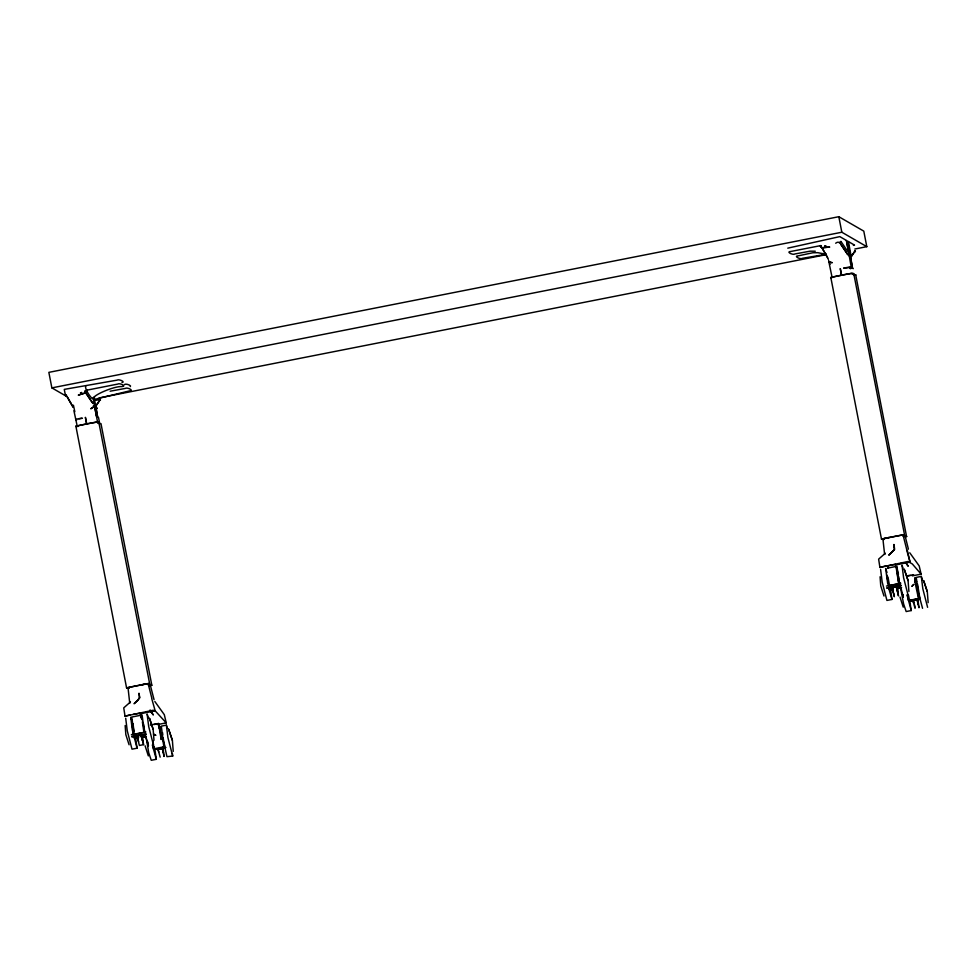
<?xml version="1.0" encoding="UTF-8"?>
<svg xmlns="http://www.w3.org/2000/svg" width="977" height="977" viewBox="0 0 977 977"><rect width="100%" height="100%" fill="white"/><g stroke="black" fill="none" stroke-linecap="round" stroke-linejoin="round"><path stroke-width="1.47" d="M139.601 697.273L137.83 700.375L134.081 703.745L139.589 698.237L139.003 693.218L139.626 697.273M159.947 726.497L161.205 739.552L158.482 723.53L151.191 724.775M159.544 726.485L159.459 728.659L158.482 723.53L154.061 724.531M914.667 582.036L915.254 577.59L916.634 581.694M100.155 400.228L100.326 399.422M855.241 250.686L854.985 251.529M787.767 248.158L839.805 236.617L846.546 240.513L851.285 267.405L843.627 268.101L850.173 266.916M100.204 399.324L100.423 400.35L99.654 400.191M93.352 398.042C94.879 394.293 114.639 386.037 121.881 386.574C127.23 386.489 119.756 382.532 117.619 384.108L86.733 390.202L86.782 390.898L87.173 390.128M85.414 392.107L84.657 391.179L85.622 390.556L85.646 392.278M95.844 409.302L96.906 408.581L96.564 407.433L96.845 408.594M129.147 688.187L126.57 687.845L75.888 426.18A22.349 1.05 -11 0 1 97.651 421.893L98.848 422.418L149.701 684.047L147.991 684.584L151.838 685.28L100.985 423.664L98.286 423.322M902.907 535.848L904.617 535.298L853.764 273.682L852.579 273.145A22.349 1.05 -11 0 0 830.816 277.431L881.486 539.109L884.063 539.451M160.167 757.163L157.895 748.907L155.673 749.249M915.083 608.427L912.811 600.171L919.87 598.242L917.525 583.99M839.573 242.43L840.538 241.807C840.232 246.351 839.866 239.817 835.665 243.212M96.674 398.872L129.404 390.922C134.753 390.837 127.279 386.88 125.141 388.455L110.096 391.215M142.495 737.598L146.086 736.853L148.687 752.62L151.252 760.289L156.308 759.3L154.745 748.663M916.536 584.185L918.881 598.437L909.514 600.281L908.439 595.14M73.922 410.767L77.171 425.972A20.199 0.953 -11 0 1 96.552 422.149L97.639 422.638L94.403 405.04M912.762 574.977L913.556 574.696L907.144 575.783M853.764 273.682L852.408 274.048M920.224 574.403L921.116 574.146L919.198 565.927L909.746 552.774M165.296 723.151L166.224 722.882L164.307 714.663L154.842 701.51M76.682 420.037C71.687 419.121 89.762 417.228 78.832 418.828M828.777 262.044L832.257 262.691L828.96 261.995L828.655 260.81L832.05 277.236A20.199 0.953 -11 0 1 847.23 274.158M855.73 274.964L906.583 536.593M126.57 687.845L148.504 683.509L149.701 684.047M155.135 710.829L153.157 710.23L125.032 716.178L123.737 707.873L130.442 701.962L129.721 703.147L128.011 687.588A20.199 0.953 -11 0 1 147.393 683.766M148.309 684.315L151.753 697.969M150.421 685.536L154.048 699.654M151.838 685.28L149.444 685.817M881.486 539.109L903.432 534.761L904.617 535.298M912.286 575.88L921.116 574.146L912.335 563.973L908.048 561.494L879.923 567.442L878.628 559.137L885.333 553.226L884.612 554.411L882.903 538.852A20.199 0.953 -11 0 1 902.296 535.03M903.2 535.579L906.644 549.233M905.313 536.8L908.415 549.172M137.745 737.073L134.362 738.099L135.327 738.649L138.734 737.757M141.921 736.853L145.707 735.864M918.881 598.437L909.489 601.026L908.525 600.476L907.45 595.335M141.323 735.168L136.927 735.852L139.406 745.463L143.558 744.645L141.079 735.034L142.789 741.03C139.357 736.084 148.516 734.997 140.603 736.499M917.806 599.817L918.343 604.201L916.976 599.353L910.479 600.831L914.594 600.379M130.295 386.623C131.98 385.768 126.057 383.179 124.445 384.523M161.742 748.712L165.333 747.967L153.609 749.212L152.803 745.353M130.21 714.834L125.032 716.178L125.935 715.994M140.908 736.634L143.839 735.876M899.158 583.672L900.794 583.245L886.444 586.066M911.358 601.014L915.742 599.866M145.988 736.89L145.353 737.037M909.208 600L909.843 599.854M141.689 736.463L144.156 735.828M911.04 601.063L915.974 599.805M846.375 240.562L849.331 256.292M852.335 273.963L851.407 273.413A20.199 0.953 -11 0 0 848.317 273.963M121.978 382.459C126.033 382.08 118.583 378.661 116.922 380.175L64.274 389.383L65.068 393.597M853.226 268.675L852.481 268.113L847.731 241.209L854.509 245.105L853.397 245.386M133.202 714.37L140.48 713.137M881.669 539.06L889.021 537.472M890.597 588.74L889.876 588.899L893.222 588.789L889.278 589.351L892.489 589.827L891.793 589.937M914.765 581.059L915.254 577.59M144.242 732.408L135.583 734.142M880.863 567.258L879.923 567.442L886.395 565.756L888.423 566.355M854.838 249.025L866.807 246.668L863.79 231.134L838.816 216.711L48.85 372.359L51.866 387.881L66.326 396.235M51.866 387.881L841.832 232.233L866.807 246.668M100.778 397.59L826.408 254.618M894.309 547.01L893.894 544.482L894.48 549.501L888.972 555.009L894.48 549.501L894.358 546.998M140.273 713.76L155.172 710.841L166.224 722.882L157.395 724.616M895.164 565.024L910.063 562.105L906.607 549.733M887.434 568.15L896.007 566.465L896.923 569.2M167.287 727.853L166.371 725.142L161.327 726.131L162.89 738.649L166.957 756.662L172.697 756.064L172.355 753.401M922.654 580.472L921.287 576.393L916.243 577.395L918.319 592.66L922.557 608.317M897.094 584.099L888.362 585.797M894.028 593.882L894.321 596.727L891.842 587.116L896.239 586.432L897.704 592.282L897.301 587.983L898.474 595.909L896.239 586.432M896.312 587.604L901.588 587.678L896.776 588.984M135.522 737.598L137.061 748.174L132.005 749.176L127.254 730.759L125.691 718.242M890.658 590.12L891.977 599.438L886.921 600.428L882.17 582.023L880.607 569.506M152.803 742.105L154.134 748.748L163.33 746.953L165.919 747.539L157.895 748.907L158.775 752.021M908.525 600.476L909.514 600.281M164.966 748.077L159.507 748.846L162.292 748.223L163.428 752.949L162.695 747.527M914.435 600.037L917.208 599.487M158.885 749.286L153.609 749.212M917.452 599.817L920.31 599.255M909.685 599.976L911.223 610.552L906.167 611.553L903.603 603.884L900.562 587.885M822.145 247.926L820.326 245.679L790.796 251.48C785.459 251.541 792.958 255.534 795.058 253.935L810.104 251.174L815.282 251.211M907.596 576.039L910.405 575.514M900.977 563.289L901.991 563.094M146.061 712.025L147.1 711.83M140.822 684.889L148.504 683.509M162.707 747.063L163.391 746.953M826.322 254.264L802.581 258.282C800.444 259.87 792.97 255.901 798.319 255.827L812.84 252.762L817.834 252.689L826.115 254.289M853.519 274.635L854.631 275.123M889.962 588.887L892.795 588.472M159.556 748.834L165.235 748.003M890.23 588.813L892.966 588.423M908.671 600.782L910.588 600.513M133.446 734.533L131.345 734.704L145.878 731.981M853.202 274.586L855.901 274.916M902.272 535.042L903.383 535.518M904.384 536.263L905.496 536.739M147.368 683.778L148.48 684.254M149.493 684.999L150.605 685.475M895.567 564.303L887.482 565.817L887.971 568.394L887.653 565.927M150.397 725.056L151.52 724.971M903.542 536.214L906.754 536.532M914.692 580.851L918.417 598.168M830.633 277.492L831.61 278.054M882.732 538.901L883.611 539.414M908.366 596.214L903.603 577.798L902.04 565.28L902.956 567.991M927.6 607.328L922.85 588.923L921.287 576.393M891.842 587.116L893.552 593.1M912.811 600.171L913.703 603.285M891.977 599.438L888.569 587.775M911.223 610.552L907.01 594.834M76.988 426.021L77.879 426.534M75.718 426.228L76.682 426.79M127.828 687.637L128.72 688.15M162.292 748.223L164.051 756.479L162.939 747.661M172.697 756.064L167.934 737.659L166.371 725.142M154.134 748.748L154.061 746.452M137.061 748.174L132.298 729.77L130.735 717.24L132.103 721.331M156.308 759.3L152.339 744.962M96.686 422.125L97.602 422.662M151.704 698.47L155.172 710.841M840.879 241.307L847.267 250.82M847.767 254.643L840.672 244.067L847.767 254.643L847.682 253.983M820.57 246.546L821.034 247.23M65.654 395.282L66.106 395.978M92.314 402.597L85.756 392.803L78.429 395.087L85.756 392.803L92.852 403.379L92.766 402.732M142.105 719.634L140.297 715.359L131.724 717.057L134.093 733.642M138.636 741.848L137.378 737.037M904.091 568.932L908.06 580.546L908.903 591.512M168.423 728.793L172.392 740.407L173.234 751.374M820.741 245.581L821.01 246.241L820.289 245.801C820.998 248.708 822.353 246.045 820.326 245.679M821.156 246.558L820.875 245.532M887.018 572.583L885.65 568.504L887.727 583.77M148.492 718.095L147.124 714.016L148.687 726.534L153.45 744.95L152.949 740.957M927.307 591.659L923.68 580.729L927.307 591.659L928.15 602.638M904.433 569.603L908.06 580.546M168.765 729.465L172.392 740.407M153.145 729.282L149.518 718.339L153.145 729.282L153.987 740.261M900 597.045L903.249 607.169M884.002 596.043L880.753 585.919L880.069 576.772M145.084 745.781L148.333 755.905M129.086 744.779L125.838 734.667L125.154 725.52M140.7 715.384L141.873 719.634M828.325 259.479L828.117 258.673M907.328 550.369L910.039 562.093M897.387 570.568L898.01 573.328M916.976 599.353L918.966 607.743L917.855 598.913M829.449 261.653L830.035 264.401M73.434 405.211L74.826 411.769M898.828 583.452L897.289 573.072M889.461 585.296L887.995 577.016M888.472 585.492L886.933 575.111M163.88 741.836L164.686 745.695M163.965 747.173L161.62 732.933M144.364 729.428L144.901 732.005M144.999 734.277L148.394 745.939L147.906 741.946M143.912 732.2L142.373 721.808M133.556 734.24L132.017 723.847M899.17 587.043L896.007 566.465M85.402 417.472L86.684 423.969L85.426 417.472M838.816 216.711L841.832 232.233M98.482 417.362L99.752 423.859M144.156 730.271L142.08 715.017M913.654 600.635L914.032 602.699M848.439 241.6L851.089 255.95M890.78 587.189L891.232 589.717M850.552 257L852.518 268.113M94.439 396.772C92.668 401.632 99.605 400.839 99.483 397.7M95.624 405.748L97.59 416.849L94.158 397.419M85.744 385.854C84.083 389.286 93.316 401.217 92.803 398.189M93.206 398.213L96.369 416.141M142.373 736.719L143.558 744.645M898.584 576.406L899.28 580.692M163.147 737.696L163.611 740.554M143.436 723.725L144.132 727.999M134.008 731.468L133.006 723.652M914.655 605.032L914.948 607.291M902.98 594.541L903.31 597.203L898.559 578.799L896.996 566.269M898.278 572.876L898.351 574.977M162.609 732.738L162.67 734.838M65.374 394.537C66.314 397.431 67.669 395.135 65.374 394.537M99.63 397.651L99.605 398.311L99.63 397.651M855.412 251.236C853.703 254.362 854.838 249.001 855.412 251.236M853.251 253.702L851.223 256.633L854.362 251.981L853.251 253.702M95.196 399.935L95.551 399.312L95.196 399.935M99.446 400.717L96.528 405.028L99.446 400.717M913.666 584.49L912.029 586.2L913.666 584.49M93.67 406.859L90.739 408.789L93.926 406.835L93.487 405.663L93.67 406.859M81.628 392.534L80.493 393.01L81.628 392.534M133.409 736.389L131.761 736.817L146.294 734.093L133.409 736.389M888.325 587.653L886.676 588.081L901.209 585.357L888.325 587.653M852.286 268.138L850.149 268.516L852.286 268.138M155.673 735.217L153.609 734.24L155.673 735.217M829.571 247.083L821.938 247.755L827.617 257.72L821.938 247.755L829.571 247.083M825.919 246.143L824.673 246.143L825.919 246.143M70.771 403.183L67.022 396.503L73.165 407.262L70.771 403.183M908.073 566.037L905.752 562.642L908.073 566.037M153.181 714.773L150.092 710.242L153.181 714.773M141.067 716.886L140.309 713.039L141.042 716.874M841.563 275.233L840.293 268.736L841.563 275.233"/></g></svg>
